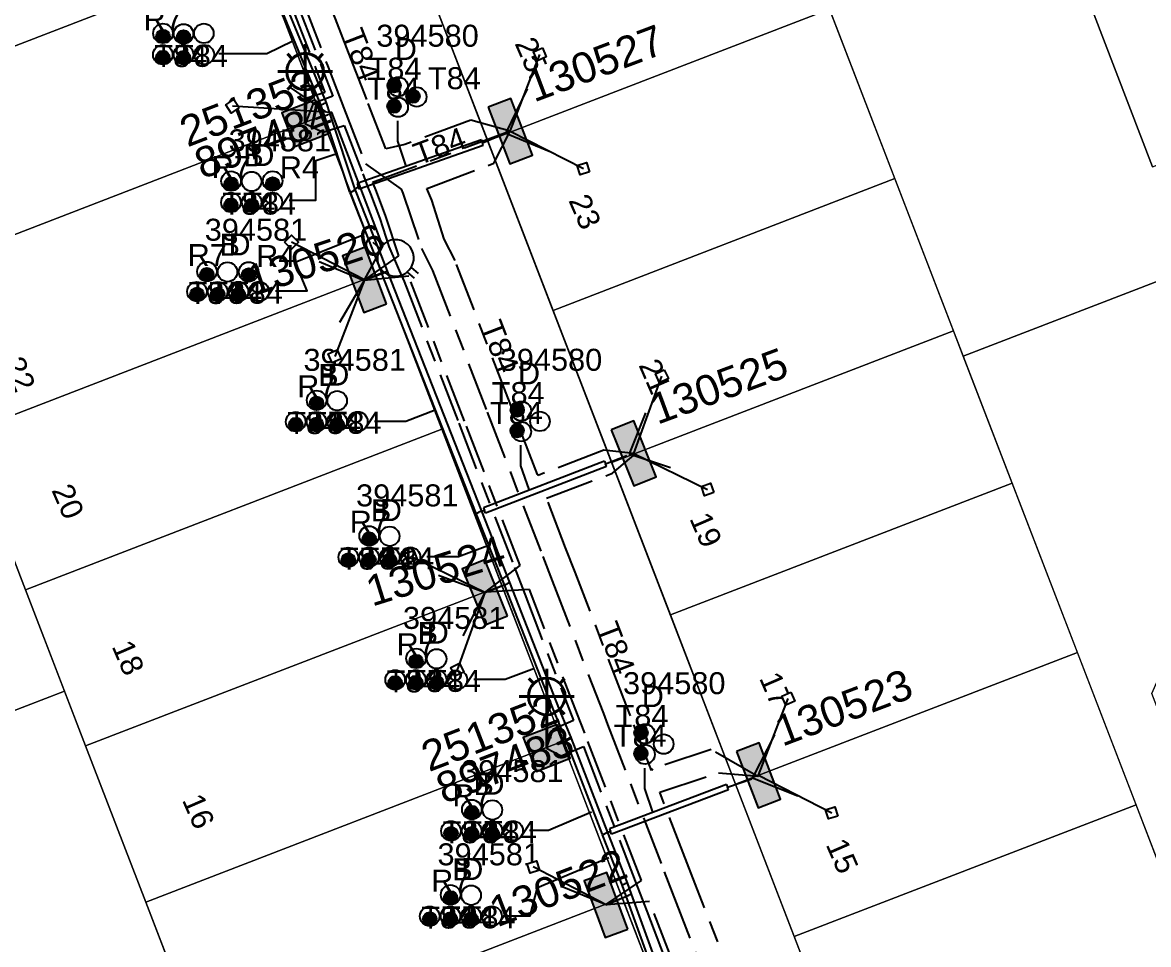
# Model space of a CAD drawing. Header units: metres. Extents: x 308616 to 310825, y 6264327 to 6267194.
# Drawn here: x 309667.2 to 309759.3, y 6266716.9 to 6266792.4 of the extents above; entities that cross this region are included whole.
import ezdxf
from ezdxf.enums import TextEntityAlignment as Align

# ---------------------------------------------------------------- set-up
doc = ezdxf.new("R2010")
doc.units = ezdxf.units.M
for name, pattern in [('Cable Exist UG', [8.2, 4, -1.2, 1.8, -1.2]), ('HIDDEN', [0.375, 0.25, -0.125]), ('HIDDEN2', [0.1875, 0.125, -0.0625])]:
    doc.linetypes.add(name, pattern=pattern)
doc.layers.get('0').update_dxf_attribs({"color": 6})
for name, color, linetype in [('_User Miscellaneous9', 7, 'Continuous'), ('Duct_SP_EXT', 7, 'Continuous'), ('Equip_LV_EXT', 7, 'Continuous'), ('Equip_SP_SL_EXT', 7, 'Continuous'), ('Mains_LV_EXT', 7, 'Continuous'), ('Mains_SL_EXT', 7, 'Continuous'), ('Services_SP_EXT', 7, 'Continuous'), ('SupportsUG_SP_LV_EXT', 7, 'Continuous'), ('SupportsUG_SP_LV_SL_EXT', 7, 'Continuous'), ('Trench_SP_EXT', 7, 'Continuous')]:
    doc.layers.add(name, color=color, linetype=linetype)
doc.layers.add('Cadastre Land Parcels_SP_EXT', color=7, linetype='Continuous', lineweight=5)
doc.layers.add('Cadastre Other Property_SP_EXT', color=7, linetype='HIDDEN', lineweight=5)
doc.styles.add('COLUMN_LABEL', font='arial.ttf')
doc.styles.add('iecARIAL', font='arial.ttf', dxfattribs={"height": 2})
doc.styles.add('POLE_LABEL', font='arial.ttf')
doc.styles.get("Standard").update_dxf_attribs({"font": 'arial.ttf'})

# ---------------------------------------------------------------- blocks, each defined once
blk = doc.blocks.new('COLUMN_EXT')
blk.add_hatch(color=256).paths.add_polyline_path([(-1.485, 1.485), (-1.485, -1.485), (1.485, -1.485), (1.485, 1.485)])
blk.add_lwpolyline([(-1.485, -1.485), (1.485, -1.485), (1.485, 1.485), (-1.485, 1.485)], close=True)
for tag, height, style, flags, p in [('ASSET_NUM', 2.5, 'COLUMN_LABEL', 8, (2, 2)), ('STRUCTURE_PLANT_NUMBER', 0.2, 'POLE_LABEL', 9, (1.813, 0.031)), ('STREET_CODE', 0.2, 'COLUMN_LABEL', 9, (1.813, -0.2))]:
    blk.add_attdef(tag, text='', height=height, dxfattribs=dict(style=style, flags=flags)).set_placement(p, align=Align.MIDDLE_LEFT)
at = {"flags": 9}
for tag, p in [('OWNED_BY', (1.813, -0.6)), ('STATE', (1.813, -0.8)), ('COLUMN_TYPE', (1.813, -0.4)), ('USAGE', (1.813, -1)), ('STREETNAME', (1.813, -1.6)), ('SUBURB', (1.813, -1.8)), ('LEGEND', (1.813, -1.2)), ('LOCATION', (1.813, -1.4)), ('NOTES', (1.813, -2))]:
    blk.add_attdef(tag, text='', height=0.2, dxfattribs=at).set_placement(p, align=Align.MIDDLE_LEFT)
at = {"flags": 1}
blk.add_attdef('Z', (1.813, -2.351), '', height=0.2, dxfattribs=at)
blk = doc.blocks.new('PILLAR_EXT')
blk.add_hatch(color=256).paths.add_polyline_path([(-2.475, 0.99), (-2.475, -0.99), (2.475, -0.99), (2.475, 0.99)])
blk.add_lwpolyline([(-2.475, -0.99), (2.475, -0.99), (2.475, 0.99), (-2.475, 0.99)], close=True)
at = {"style": 'iecARIAL', "flags": 8}
blk.add_attdef('ASSET_NUM', (1.5, 3.5), '', height=2.5, dxfattribs=at)
for tag, p, flags in [('OWNED_BY', (0, -0.2), 9), ('STATE', (0, -0.4), 9), ('SUPPORT_TYPE', (0, -0.6), 9), ('USAGE', (0, -0.8), 9), ('LEGEND', (0, -1), 9), ('STREETNAME', (0, -1.8), 9), ('SUBURB', (0, -2), 1), ('LOCATION', (0, -1.2), 9), ('NOTES', (0, -1.4), 9), ('PARENT', (0, -1.6), 9)]:
    blk.add_attdef(tag, p, '', height=0.2, dxfattribs=dict(flags=flags))
blk = doc.blocks.new('DUCT_EXT')
blk.add_circle((0, 0.8), 0.8)
at = {"flags": 1}
blk.add_attdef('Z', (0, 0), '', height=0.2, dxfattribs=at)
at = {"flags": 9}
for tag, p in [('DUCT_CODE', (0, 0)), ('XSECT_TYPE', (0, -0.2)), ('STATE', (0, -0.6)), ('FB_REFERENCE', (0, -0.4)), ('NOTES', (0, -0.8))]:
    blk.add_attdef(tag, text='', height=0.2, dxfattribs=at).set_placement(p, align=Align.MIDDLE_LEFT)
blk = doc.blocks.new('SL_LANTERN_EXT')
at = {"lineweight": 40}
for p, q in [((0, 1.968), (0, 6.468)), ((-1.459, 5.676), (-1.061, 5.278)), ((1.458, 5.676), (1.06, 5.278)), ((-2.25, 4.218), (2.25, 4.218)), ((-1.459, 2.759), (-1.061, 3.157)), ((1.458, 2.759), (1.06, 3.157)), ((0, 0), (0, 2.721))]:
    blk.add_line(p, q, dxfattribs=at)
blk.add_circle((0, 4.218), 1.5, dxfattribs=at)
at = {"style": 'iecARIAL', "flags": 8}
blk.add_attdef('ASSET_NUM', (1.5, 1.5), '', height=2.5, dxfattribs=at)
for tag, p, height, flags in [('CONSTRUCTED_VOLTAGE', (0.981, -0.653), 0.2, 9), ('CONTROL_TYPE', (0.981, -0.853), 0.2, 9), ('LANTERN_PURPOSE', (0.981, -1.053), 0.2, 9), ('LNUMBER', (2.181, -3.253), 2.5, 8), ('OPERATING_VOLTAGE', (0.981, -1.653), 0.2, 9), ('ORIENTATION', (0.981, -1.853), 0.2, 9), ('LANTERN_TYPE', (0.981, -1.253), 0.2, 9), ('NO_PHASES', (0.981, -1.453), 0.2, 9), ('OWNED_BY', (0.981, -2.053), 0.2, 9), ('STATE', (0.981, -2.253), 0.2, 9), ('CEXIST', (0.981, -2.653), 0.2, 9), ('CNEW', (0.981, -2.853), 0.2, 9), ('USAGE', (0.981, -2.453), 0.2, 9), ('CNUMBER', (0.981, -3.053), 0.2, 9), ('CREMOVE', (0.981, -3.253), 0.2, 9), ('CREPLACE', (0.981, -3.453), 0.2, 9), ('LKINGHEIGHT', (0.981, -3.653), 0.2, 9), ('LBRACKET', (0.981, -3.853), 0.2, 9), ('LBRACKETVOCAB', (0.981, -4.053), 0.2, 9), ('LCATEGORY', (0.981, -4.253), 0.2, 9), ('LCHARGE1', (0.981, -4.453), 0.2, 9), ('LCHARGE1PERCENT', (0.981, -4.653), 0.2, 9), ('LCHARGE2', (0.981, -4.853), 0.2, 9), ('LCHARGE2PERCENT', (0.981, -5.053), 0.2, 9), ('LCHARGE3', (0.981, -5.253), 0.2, 9), ('LCHARGE3PERCENT', (0.981, -5.453), 0.2, 9), ('LEXIST', (0.981, -5.653), 0.2, 9), ('LLAMP', (0.981, -5.853), 0.2, 9), ('LLAMPVOCAB', (0.981, -6.053), 0.2, 9), ('LMAST', (0.981, -6.253), 0.2, 9), ('LMASTVOCAB', (0.981, -6.453), 0.2, 9), ('LNEW', (0.981, -6.653), 0.2, 9), ('LANTNUMBER', (0.981, -6.853), 0.2, 9), ('LOUTREACH', (0.981, -7.253), 0.2, 9), ('LOUTREACHVOCAB', (0.981, -7.453), 0.2, 9), ('LRATECODE', (0.981, -7.653), 0.2, 9), ('LREMOVE', (0.981, -7.853), 0.2, 9), ('LREPLACE', (0.981, -8.053), 0.2, 9), ('LTYPE', (0.981, -8.253), 0.2, 9), ('LTYPEVOCAB', (0.981, -8.453), 0.2, 9), ('STREETNAME', (0.981, -9.253), 0.2, 9), ('LEGEND', (0.981, -8.653), 0.2, 9), ('LOCATION', (0.981, -8.853), 0.2, 9), ('NOTES', (0.981, -9.053), 0.2, 9), ('SUBURB', (0.981, -9.453), 0.2, 1)]:
    blk.add_attdef(tag, p, '', height=height, dxfattribs=dict(flags=flags))
blk = doc.blocks.new('CCP_EXT')
at = {"flags": 9}
for tag, p in [('STATE', (0, -1.8)), ('USAGE', (0, -1.2)), ('LEGEND', (0, -1.4)), ('LIFE_SUPPORT', (0, -1.6)), ('NOTES', (0, -2))]:
    blk.add_attdef(tag, text='', height=0.2, dxfattribs=at).set_placement(p, align=Align.MIDDLE_LEFT)
blk.add_wipeout([(0, 0.566), (0.566, 0), (0, -0.566), (-0.566, 0)])
blk.add_lwpolyline([(-0.566, 0), (0, 0.566), (0.566, 0), (0, -0.566), (-0.566, 0)])
at = {"flags": 1}
blk.add_attdef('Z', (0, 0), '', height=0.2, dxfattribs=at)
at = {"flags": 9}
for tag, p in [('CCP_TYPE', (0, 0)), ('OPERATING_VOLTAGE', (0, -0.6)), ('ORIENTATION', (0, -0.8)), ('OWNED_BY', (0, -1)), ('CONSTRUCTED_VOLTAGE', (0, -0.2)), ('NO_PHASES', (0, -0.4))]:
    blk.add_attdef(tag, text='', height=0.2, dxfattribs=at).set_placement(p, align=Align.MIDDLE_LEFT)
blk = doc.blocks.new('LV_UG_LINKS_OPEN_EXT')
for p, q in [((-0.249, 1.473), (-0.249, 2.22)), ((0.249, 1.473), (0.249, 2.22)), ((-0.249, -1.473), (-0.249, -2.22)), ((0.249, -1.473), (0.249, -2.22))]:
    blk.add_line(p, q)
at = {"flags": 9}
for tag, p in [('ACTUAL_STATUS', (0, 0)), ('OPERATING_VOLTAGE', (0, -0.6)), ('ORIENTATION', (0, -0.8)), ('STATE', (0, -1)), ('CONSTRUCTED_VOLTAGE', (0, -0.2)), ('NO_PHASES', (0, -0.4)), ('SWITCH_TYPE', (0, -1.2)), ('USAGE', (0, -1.4)), ('NOTES', (0, -1.6))]:
    blk.add_attdef(tag, text='', height=0.2, dxfattribs=at).set_placement(p, align=Align.MIDDLE_LEFT)
at = {"flags": 1}
blk.add_attdef('Z', (0, 0), '', height=0.2, dxfattribs=at)
blk.add_wipeout([(-0.249, 1.473), (-0.432, 1.43), (-0.608, 1.365), (-0.774, 1.278), (-0.928, 1.171), (-1.067, 1.045), (-1.19, 0.903), (-1.294, 0.747), (-1.377, 0.579), (-1.439, 0.402), (-1.478, 0.218), (-1.494, 0.031), (-1.486, -0.156), (-1.455, -0.341), (-1.4, -0.521), (-1.324, -0.692), (-1.227, -0.853), (-1.11, -1), (-0.976, -1.131), (-0.827, -1.244), (-0.664, -1.338), (-0.491, -1.411), (-0.311, -1.461), (-0.125, -1.489), (0.062, -1.493), (0.249, -1.473), (0.432, -1.43), (0.608, -1.365), (0.774, -1.278), (0.928, -1.171), (1.067, -1.045), (1.19, -0.903), (1.294, -0.747), (1.377, -0.579), (1.439, -0.402), (1.478, -0.218), (1.494, -0.031), (1.486, 0.156), (1.455, 0.341), (1.4, 0.521), (1.324, 0.692), (1.227, 0.853), (1.11, 1), (0.976, 1.131), (0.827, 1.244), (0.664, 1.338), (0.491, 1.411), (0.311, 1.461), (0.125, 1.489), (-0.062, 1.493)])
blk.add_lwpolyline([(0, -1.494, 1), (0, 1.494, 1)], format="xyb", close=True)
blk = doc.blocks.new('CABLE_LARGE_EXT')
h = blk.add_hatch(color=256)
edge = h.paths.add_edge_path()
edge.add_arc((0, 0.55), 0.55, 0, 360)
blk.add_circle((0, 0.55), 0.55)
at = {"flags": 1}
blk.add_attdef('Z', (0, 0), '', height=0.2, dxfattribs=at)
at = {"flags": 9}
for tag, p in [('COND_CODE', (0, 0)), ('XSECT_SIZE', (0, -0.6)), ('STATE', (0, -0.4)), ('FB_REFERENCE', (0, -0.2)), ('NOTES', (0, -0.8))]:
    blk.add_attdef(tag, text='', height=0.2, dxfattribs=at).set_placement(p, align=Align.MIDDLE_LEFT)

msp = doc.modelspace()

# ---------------------------------------------------------------- linework, layer by layer
at = {"layer": '_User Miscellaneous9'}
for p, q in [((309691.592, 6266785.671), (309688.437, 6266793.275)), ((309692.042, 6266785.839), (309688.878, 6266793.465)), ((309691.592, 6266785.671), (309691.817, 6266785.755)), ((309691.896, 6266784.757), (309691.592, 6266785.671)), ((309692.042, 6266785.839), (309691.817, 6266785.755)), ((309692.352, 6266784.908), (309692.042, 6266785.839)), ((309691.896, 6266784.757), (309692.124, 6266784.833)), ((309691.896, 6266784.757), (309692.124, 6266784.833)), ((309693.972, 6266778.51), (309691.896, 6266784.757)), ((309692.352, 6266784.908), (309692.124, 6266784.833)), ((309692.352, 6266784.908), (309692.124, 6266784.833)), ((309694.427, 6266778.662), (309692.352, 6266784.908)), ((309704.73, 6266782.791), (309694.568, 6266779.215)), ((309704.889, 6266782.338), (309694.727, 6266778.762)), ((309704.73, 6266782.791), (309704.81, 6266782.565)), ((309704.889, 6266782.338), (309704.81, 6266782.565)), ((309693.972, 6266778.51), (309694.2, 6266778.586)), ((309693.976, 6266778.498), (309694.2, 6266778.586)), ((309694.423, 6266778.674), (309694.2, 6266778.586)), ((309694.427, 6266778.662), (309694.2, 6266778.586)), ((309694.568, 6266779.215), (309694.648, 6266778.989)), ((309694.727, 6266778.762), (309694.648, 6266778.989)), ((309714.802, 6266756.499), (309704.903, 6266752.692)), ((309714.802, 6266756.499), (309714.888, 6266756.275)), ((309714.975, 6266756.051), (309705.076, 6266752.244)), ((309714.975, 6266756.051), (309714.888, 6266756.275)), ((309704.903, 6266752.692), (309704.989, 6266752.468)), ((309704.311, 6266752.226), (309704.535, 6266752.313)), ((309704.311, 6266752.226), (309704.535, 6266752.313)), ((309706.611, 6266746.381), (309704.311, 6266752.226)), ((309704.758, 6266752.401), (309704.535, 6266752.313)), ((309704.758, 6266752.401), (309704.535, 6266752.313)), ((309707.057, 6266746.557), (309704.758, 6266752.401)), ((309705.076, 6266752.244), (309704.989, 6266752.468)), ((309706.611, 6266746.381), (309706.834, 6266746.469)), ((309706.611, 6266746.381), (309706.834, 6266746.469)), ((309710.691, 6266736.008), (309706.611, 6266746.381)), ((309707.057, 6266746.557), (309706.834, 6266746.469)), ((309707.057, 6266746.557), (309706.834, 6266746.469)), ((309711.137, 6266736.187), (309707.057, 6266746.557)), ((309710.691, 6266736.008), (309710.914, 6266736.097)), ((309711.137, 6266736.187), (309710.914, 6266736.097)), ((309712.082, 6266733.888), (309711.137, 6266736.187)), ((309711.638, 6266733.705), (309710.691, 6266736.008)), ((309711.636, 6266733.711), (309711.86, 6266733.797)), ((309711.664, 6266733.638), (309711.636, 6266733.711)), ((309711.638, 6266733.705), (309711.86, 6266733.797)), ((309711.664, 6266733.638), (309711.888, 6266733.725)), ((309714.634, 6266725.931), (309711.664, 6266733.638)), ((309712.082, 6266733.888), (309711.86, 6266733.797)), ((309712.084, 6266733.883), (309711.86, 6266733.797)), ((309712.112, 6266733.811), (309711.888, 6266733.725)), ((309712.112, 6266733.811), (309712.084, 6266733.883)), ((309715.082, 6266726.104), (309712.112, 6266733.811)), ((309724.796, 6266730.048), (309715.215, 6266726.417)), ((309724.796, 6266730.048), (309724.881, 6266729.823)), ((309724.966, 6266729.599), (309724.881, 6266729.823)), ((309724.966, 6266729.599), (309715.385, 6266725.968)), ((309714.634, 6266725.931), (309714.858, 6266726.017)), ((309714.635, 6266725.929), (309714.858, 6266726.017)), ((309715.081, 6266726.105), (309714.858, 6266726.017)), ((309715.082, 6266726.104), (309714.858, 6266726.017)), ((309716.699, 6266721.997), (309715.081, 6266726.105)), ((309715.215, 6266726.417), (309715.3, 6266726.193)), ((309715.385, 6266725.968), (309715.3, 6266726.193)), ((309716.249, 6266721.827), (309714.635, 6266725.929)), ((309716.249, 6266721.827), (309716.474, 6266721.912)), ((309716.582, 6266720.906), (309716.249, 6266721.827)), ((309716.699, 6266721.997), (309716.474, 6266721.912)), ((309717.034, 6266721.069), (309716.699, 6266721.997)), ((309716.582, 6266720.906), (309716.808, 6266720.987)), ((309717.034, 6266721.069), (309716.808, 6266720.987))]:
    msp.add_line(p, q, dxfattribs=at)
for points in [[(309683.248, 6266789.862), (309683.745, 6266789.862), (309684.303, 6266789.862), (309687.162, 6266789.862), (309689.299, 6266790.906)], [(309697.86, 6266784.353), (309697.86, 6266782.679), (309698.519, 6266780.735)], [(309688.997, 6266777.862), (309691.175, 6266777.862), (309691.183, 6266781.103), (309692.732, 6266781.625)], [(309687.887, 6266770.429), (309690.458, 6266770.429), (309689.491, 6266772.795), (309695.12, 6266775.059)], [(309695.97, 6266759.782), (309698.542, 6266759.782), (309700.942, 6266760.69)], [(309695.97, 6266759.782), (309698.542, 6266759.782), (309700.942, 6266760.69)], [(309707.945, 6266757.799), (309707.945, 6266756.125), (309708.604, 6266754.182)], [(309700.276, 6266748.687), (309702.847, 6266748.687), (309705.247, 6266749.596)], [(309704.112, 6266738.659), (309706.684, 6266738.659), (309709.084, 6266739.568)], [(309718.077, 6266731.384), (309718.077, 6266729.71), (309718.735, 6266727.766)], [(309708.68, 6266726.29), (309710.227, 6266726.29), (309713.744, 6266727.796)], [(309706.845, 6266719.289), (309708.722, 6266719.289), (309709.328, 6266721.605), (309715.157, 6266724.053)]]:
    msp.add_lwpolyline(points, dxfattribs=at)
at = {"layer": '_User Miscellaneous9', "linetype": 'Cable Exist UG'}
msp.add_lwpolyline([(309692.103, 6266681.862), (309697.85, 6266680.621), (309697.85, 6266680.621), (309721.444, 6266689.686), (309725.18, 6266698.101), (309725.335, 6266698.473), (309725.335, 6266698.473), (309726.219, 6266700.429), (309718.497, 6266720.468), (309714.94, 6266720.176)], dxfattribs=at)
at = {"layer": 'Cadastre Land Parcels_SP_EXT', "linetype": 'Continuous'}
for points in [[(309719.624, 6266828.843), (309744.181, 6266765.098), (309762.88, 6266772.3)], [(309739.951, 6266692.68), (309696.73, 6266804.846)], [(309653.663, 6266785.53), (309685.902, 6266797.957)], [(309759.686, 6266780.591), (309754.761, 6266793.374)], [(309688.574, 6266792.627), (309724.07, 6266700.518)], [(309651.901, 6266730.483), (309670.601, 6266737.687), (309667.405, 6266745.981), (309662.478, 6266758.764)]]:
    msp.add_lwpolyline(points, dxfattribs=at)
for points in [[(309793.74, 6266793.704), (309788.817, 6266806.486), (309754.761, 6266793.374), (309759.686, 6266780.591), (309793.74, 6266793.704)], [(309733.243, 6266793.493), (309728.443, 6266805.951), (309700.459, 6266795.168), (309705.26, 6266782.711), (309733.243, 6266793.493)], [(309691.618, 6266784.727), (309688.574, 6266792.627), (309688.395, 6266793.081), (309688.209, 6266793.533), (309688.016, 6266793.982), (309687.816, 6266794.427), (309687.608, 6266794.869), (309687.393, 6266795.307), (309687.173, 6266795.743), (309686.945, 6266796.175), (309686.709, 6266796.602), (309686.468, 6266797.026), (309686.218, 6266797.447), (309685.962, 6266797.862), (309685.902, 6266797.957), (309653.663, 6266785.53), (309657.963, 6266771.755), (309691.618, 6266784.727)], [(309738.586, 6266779.622), (309733.243, 6266793.493), (309705.26, 6266782.711), (309710.605, 6266768.839), (309738.586, 6266779.622)], [(309696.561, 6266771.901), (309691.618, 6266784.727), (309657.963, 6266771.755), (309660.055, 6266765.051), (309662.478, 6266758.764), (309696.561, 6266771.901)], [(309743.386, 6266767.163), (309738.586, 6266779.622), (309710.605, 6266768.839), (309715.405, 6266756.381), (309743.386, 6266767.163)], [(309771.164, 6266710.086), (309769.234, 6266712.567), (309759.631, 6266737.48), (309760.779, 6266740.068), (309773.421, 6266744.94), (309769.535, 6266755.025), (309764.611, 6266767.807), (309762.88, 6266772.3), (309744.181, 6266765.098), (309766.121, 6266708.147), (309771.164, 6266710.086)], [(309701.488, 6266759.116), (309696.561, 6266771.901), (309662.478, 6266758.764), (309667.405, 6266745.981), (309701.488, 6266759.116)], [(309748.185, 6266754.706), (309744.181, 6266765.098), (309743.386, 6266767.163), (309715.405, 6266756.381), (309720.205, 6266743.924), (309748.185, 6266754.706)], [(309706.414, 6266746.333), (309701.488, 6266759.116), (309667.405, 6266745.981), (309672.331, 6266733.198), (309706.414, 6266746.333)], [(309753.53, 6266740.833), (309748.185, 6266754.706), (309720.205, 6266743.924), (309725.55, 6266730.054), (309753.53, 6266740.833)], [(309711.341, 6266733.549), (309706.414, 6266746.333), (309672.331, 6266733.198), (309677.258, 6266720.414), (309711.341, 6266733.549)], [(309758.328, 6266728.375), (309753.53, 6266740.833), (309725.55, 6266730.054), (309730.351, 6266717.596), (309758.328, 6266728.375)], [(309678.891, 6266675.473), (309676.963, 6266677.948), (309667.364, 6266702.867), (309668.511, 6266705.455), (309681.147, 6266710.323), (309677.258, 6266720.414), (309672.331, 6266733.198), (309670.601, 6266737.687), (309651.901, 6266730.483), (309673.843, 6266673.532), (309678.891, 6266675.473)], [(309699.081, 6266714.142), (309716.267, 6266720.765), (309711.341, 6266733.549), (309677.258, 6266720.414), (309682.184, 6266707.631), (309699.081, 6266714.142)], [(309763.128, 6266715.917), (309758.328, 6266728.375), (309730.351, 6266717.596), (309735.151, 6266705.138), (309763.128, 6266715.917)], [(309719.968, 6266691.279), (309724.07, 6266700.518), (309716.267, 6266720.765), (309699.081, 6266714.142), (309709.451, 6266687.232), (309719.968, 6266691.279)]]:
    msp.add_lwpolyline(points, close=True, dxfattribs=at)
at = {"layer": 'Duct_SP_EXT'}
for p, q in [((309716.582, 6266720.906), (309716.808, 6266720.987)), ((309724.02, 6266700.295), (309716.582, 6266720.906)), ((309717.034, 6266721.069), (309716.808, 6266720.987)), ((309724.472, 6266700.458), (309717.034, 6266721.069))]:
    msp.add_line(p, q, dxfattribs=at)
at = {"layer": 'Mains_LV_EXT', "linetype": 'Cable Exist UG'}
msp.add_lwpolyline([(309707.098, 6266783.512), (309703.859, 6266784.411), (309703.859, 6266784.411), (309698.475, 6266782.418), (309696.909, 6266782.052), (309696.909, 6266782.052), (309695.347, 6266786.105), (309694.052, 6266789.466), (309691.976, 6266794.825), (309691.176, 6266796.607), (309690.442, 6266798.041), (309689.78, 6266799.172), (309695.733, 6266804.922), (309697.571, 6266808.113)], dxfattribs=at)
at = {"layer": 'Trench_SP_EXT', "linetype": 'Cable Exist UG'}
for points in [[(309692.049, 6266785.057), (309689.101, 6266787.07)], [(309708.492, 6266786.966), (309706.723, 6266783.339), (309710.292, 6266781.859)], [(309691.15, 6266784.485), (309692.124, 6266784.833)], [(309704.81, 6266782.565), (309706.557, 6266783.278)], [(309694.648, 6266778.989), (309694.2, 6266778.586)], [(309691.461, 6266772.837), (309695.134, 6266771.298), (309693.126, 6266767.842)], [(309695.164, 6266771.342), (309696.818, 6266771.952)], [(309718.173, 6266760.459), (309716.829, 6266757.106), (309720.221, 6266755.982)], [(309714.888, 6266756.275), (309716.647, 6266756.952)], [(309704.989, 6266752.468), (309704.535, 6266752.313)], [(309701.225, 6266747.166), (309705.024, 6266745.759), (309703.182, 6266742.149)], [(309705.024, 6266745.759), (309706.834, 6266746.469)], [(309710.88, 6266733.35), (309711.888, 6266733.725)], [(309728.741, 6266734.094), (309726.937, 6266730.585), (309730.698, 6266729.077)], [(309724.881, 6266729.823), (309726.863, 6266730.492)], [(309715.3, 6266726.193), (309714.858, 6266726.017)], [(309714.94, 6266720.176), (309711.349, 6266721.653)], [(309714.94, 6266720.176), (309716.808, 6266720.987)]]:
    msp.add_lwpolyline(points, dxfattribs=at)

# ---------------------------------------------------------------- block references
at = {"layer": '_User Miscellaneous9'}
for name, p in [('DUCT_EXT', (309678.664, 6266790.716)), ('CABLE_LARGE_EXT', (309678.664, 6266790.716)), ('DUCT_EXT', (309680.347, 6266790.677)), ('CABLE_LARGE_EXT', (309680.347, 6266790.677)), ('DUCT_EXT', (309682.012, 6266790.713)), ('DUCT_EXT', (309678.651, 6266788.964)), ('DUCT_EXT', (309680.348, 6266788.971)), ('DUCT_EXT', (309682.044, 6266788.975)), ('CABLE_LARGE_EXT', (309678.651, 6266788.992)), ('CABLE_LARGE_EXT', (309680.348, 6266788.971)), ('CABLE_LARGE_EXT', (309697.585, 6266786.686)), ('DUCT_EXT', (309697.917, 6266786.348)), ('DUCT_EXT', (309699.44, 6266785.511)), ('CABLE_LARGE_EXT', (309697.573, 6266785.003)), ('DUCT_EXT', (309697.912, 6266784.669)), ('DUCT_EXT', (309684.24, 6266778.628)), ('CABLE_LARGE_EXT', (309684.24, 6266778.628)), ('DUCT_EXT', (309685.923, 6266778.59)), ('DUCT_EXT', (309687.64, 6266778.632)), ('CABLE_LARGE_EXT', (309687.64, 6266778.632)), ('DUCT_EXT', (309684.227, 6266776.877)), ('CABLE_LARGE_EXT', (309684.227, 6266776.905)), ('DUCT_EXT', (309685.924, 6266776.883)), ('CABLE_LARGE_EXT', (309685.924, 6266776.883)), ('DUCT_EXT', (309687.62, 6266776.887)), ('DUCT_EXT', (309682.261, 6266771.221)), ('CABLE_LARGE_EXT', (309682.26, 6266771.221)), ('DUCT_EXT', (309683.944, 6266771.183)), ('DUCT_EXT', (309685.679, 6266771.19)), ('CABLE_LARGE_EXT', (309685.679, 6266771.19)), ('DUCT_EXT', (309681.447, 6266769.576)), ('DUCT_EXT', (309683.143, 6266769.579)), ('DUCT_EXT', (309684.84, 6266769.586)), ('DUCT_EXT', (309686.536, 6266769.59)), ('CABLE_LARGE_EXT', (309681.449, 6266769.6)), ('CABLE_LARGE_EXT', (309683.143, 6266769.607)), ('CABLE_LARGE_EXT', (309684.84, 6266769.586)), ('DUCT_EXT', (309691.241, 6266760.684)), ('DUCT_EXT', (309692.924, 6266760.645)), ('CABLE_LARGE_EXT', (309691.241, 6266760.684)), ('CABLE_LARGE_EXT', (309707.67, 6266760.132)), ('DUCT_EXT', (309708.002, 6266759.795)), ('DUCT_EXT', (309689.531, 6266758.929)), ('CABLE_LARGE_EXT', (309689.533, 6266758.953)), ('DUCT_EXT', (309691.227, 6266758.932)), ('CABLE_LARGE_EXT', (309691.227, 6266758.96)), ('DUCT_EXT', (309692.924, 6266758.938)), ('DUCT_EXT', (309694.62, 6266758.942)), ('DUCT_EXT', (309709.525, 6266758.957)), ('CABLE_LARGE_EXT', (309692.924, 6266758.938)), ('CABLE_LARGE_EXT', (309707.658, 6266758.449)), ('DUCT_EXT', (309707.997, 6266758.115)), ('DUCT_EXT', (309695.546, 6266749.589)), ('DUCT_EXT', (309697.229, 6266749.55)), ('CABLE_LARGE_EXT', (309695.546, 6266749.589)), ('DUCT_EXT', (309693.837, 6266747.834)), ('DUCT_EXT', (309695.533, 6266747.837)), ('DUCT_EXT', (309697.23, 6266747.844)), ('DUCT_EXT', (309698.926, 6266747.848)), ('CABLE_LARGE_EXT', (309693.838, 6266747.858)), ('CABLE_LARGE_EXT', (309695.533, 6266747.865)), ('DUCT_EXT', (309699.383, 6266739.561)), ('DUCT_EXT', (309701.066, 6266739.522)), ('CABLE_LARGE_EXT', (309699.383, 6266739.561)), ('DUCT_EXT', (309697.673, 6266737.806)), ('CABLE_LARGE_EXT', (309697.673, 6266737.806)), ('DUCT_EXT', (309699.369, 6266737.809)), ('CABLE_LARGE_EXT', (309699.369, 6266737.837)), ('DUCT_EXT', (309701.066, 6266737.816)), ('DUCT_EXT', (309702.762, 6266737.82)), ('CABLE_LARGE_EXT', (309717.801, 6266733.717)), ('DUCT_EXT', (309718.133, 6266733.379)), ('DUCT_EXT', (309719.656, 6266732.542)), ('CABLE_LARGE_EXT', (309717.789, 6266732.034)), ('DUCT_EXT', (309718.128, 6266731.7)), ('DUCT_EXT', (309703.95, 6266727.192)), ('DUCT_EXT', (309705.633, 6266727.154)), ('CABLE_LARGE_EXT', (309703.95, 6266727.192)), ('DUCT_EXT', (309702.241, 6266725.438)), ('DUCT_EXT', (309703.937, 6266725.441)), ('DUCT_EXT', (309705.633, 6266725.447)), ('DUCT_EXT', (309707.329, 6266725.451)), ('CABLE_LARGE_EXT', (309702.242, 6266725.462)), ('CABLE_LARGE_EXT', (309703.937, 6266725.468)), ('CABLE_LARGE_EXT', (309705.633, 6266725.447)), ('DUCT_EXT', (309702.212, 6266720.21)), ('DUCT_EXT', (309703.895, 6266720.172)), ('CABLE_LARGE_EXT', (309702.212, 6266720.21)), ('DUCT_EXT', (309700.503, 6266718.456)), ('CABLE_LARGE_EXT', (309700.505, 6266718.48)), ('DUCT_EXT', (309702.199, 6266718.459)), ('CABLE_LARGE_EXT', (309702.199, 6266718.487)), ('DUCT_EXT', (309703.896, 6266718.465)), ('CABLE_LARGE_EXT', (309703.896, 6266718.465)), ('DUCT_EXT', (309705.592, 6266718.469))]:
    msp.add_blockref(name, p, dxfattribs=at)
at = {"layer": '_User Miscellaneous9', "rotation": 269.8415423777964}
msp.add_blockref('CABLE_LARGE_EXT', (309698.581, 6266786.371), dxfattribs=at)
at = {"layer": 'Equip_SP_SL_EXT'}
ref = msp.add_blockref('SL_LANTERN_EXT', (309690.305, 6266784.162), dxfattribs=at)
ref.add_attrib('ASSET_NUM', '251353', dxfattribs={"layer": '0', "height": 2.5, "rotation": 21.07425, "style": 'iecARIAL'}).set_placement((309691.805, 6266785.662), align=Align.BOTTOM_RIGHT)
ref = msp.add_blockref('SL_LANTERN_EXT', (309710.083, 6266733.029), dxfattribs=at)
ref.add_attrib('ASSET_NUM', '251352', dxfattribs={"layer": '0', "height": 2.5, "rotation": 21.07417, "style": 'iecARIAL'}).set_placement((309711.583, 6266734.529), align=Align.BOTTOM_RIGHT)
at = {"layer": 'SupportsUG_SP_LV_EXT'}
ref = msp.add_blockref('PILLAR_EXT', (309707.098, 6266783.512), dxfattribs=dict(at, rotation=290.8939928852967))
ref.add_attrib('ASSET_NUM', '130527', dxfattribs={"layer": '0', "height": 2.5, "rotation": 20.67102, "style": 'iecARIAL'}).set_placement((309708.598, 6266787.012), align=Align.MIDDLE_LEFT)
ref = msp.add_blockref('PILLAR_EXT', (309695.164, 6266771.342), dxfattribs=dict(at, rotation=110.7196690183455))
ref.add_attrib('ASSET_NUM', '130526', dxfattribs={"layer": '0', "height": 2.5, "rotation": 18.43495, "style": 'iecARIAL'}).set_placement((309696.664, 6266774.842), align=Align.MIDDLE_RIGHT)
ref = msp.add_blockref('PILLAR_EXT', (309717.207, 6266757.137), dxfattribs=dict(at, rotation=291.9260032945296))
ref.add_attrib('ASSET_NUM', '130525', dxfattribs={"layer": '0', "height": 2.5, "rotation": 20.30022, "style": 'iecARIAL'}).set_placement((309718.707, 6266760.637), align=Align.MIDDLE_LEFT)
ref = msp.add_blockref('PILLAR_EXT', (309705.024, 6266745.759), dxfattribs=dict(at, rotation=112.2296212877432))
ref.add_attrib('ASSET_NUM', '130524', dxfattribs={"layer": '0', "height": 2.5, "rotation": 17.39654, "style": 'iecARIAL'}).set_placement((309706.524, 6266749.259), align=Align.MIDDLE_RIGHT)
ref = msp.add_blockref('PILLAR_EXT', (309727.428, 6266730.787), dxfattribs=dict(at, rotation=290.844030094411))
ref.add_attrib('ASSET_NUM', '130523', dxfattribs={"layer": '0', "height": 2.5, "rotation": 20.6961, "style": 'iecARIAL'}).set_placement((309728.928, 6266734.287), align=Align.MIDDLE_LEFT)
ref = msp.add_blockref('PILLAR_EXT', (309714.94, 6266720.176), dxfattribs=dict(at, rotation=110.4200156964124))
ref.add_attrib('ASSET_NUM', '130522', dxfattribs={"layer": '0', "height": 2.5, "rotation": 21.04193, "style": 'iecARIAL'}).set_placement((309716.44, 6266723.676), align=Align.MIDDLE_RIGHT)
at = {"layer": 'SupportsUG_SP_LV_SL_EXT'}
ref = msp.add_blockref('COLUMN_EXT', (309690.305, 6266784.162), dxfattribs=dict(at, rotation=201.0742510825125))
ref.add_attrib('ASSET_NUM', '897484', dxfattribs={"layer": '0', "height": 2.5, "rotation": 21.07425, "style": 'COLUMN_LABEL'}).set_placement((309692.305, 6266784.912), align=Align.MIDDLE_RIGHT)
ref = msp.add_blockref('COLUMN_EXT', (309710.083, 6266733.029), dxfattribs=dict(at, rotation=201.0741733282431))
ref.add_attrib('ASSET_NUM', '897483', dxfattribs={"layer": '0', "height": 2.5, "rotation": 21.07417, "style": 'COLUMN_LABEL'}).set_placement((309712.083, 6266733.779), align=Align.MIDDLE_RIGHT)

# ---------------------------------------------------------------- texts
at = {"layer": '_User Miscellaneous9'}
for s, p in [('R7', (309677.07, 6266791.769)), ('394580', (309696.127, 6266790.421)), ('T84', (309677.957, 6266788.758)), ('T84', (309679.648, 6266788.771)), ('D', (309697.641, 6266789.334)), ('T84', (309695.497, 6266787.724)), ('T84', (309700.355, 6266786.944)), ('T84', (309695.353, 6266786.098)), ('394581', (309684.034, 6266781.855)), ('B', (309685.236, 6266780.625)), ('D', (309685.975, 6266780.648)), ('R7', (309682.646, 6266779.681)), ('R4', (309688.223, 6266779.644)), ('T84', (309683.533, 6266776.67)), ('T84', (309685.224, 6266776.683)), ('394581', (309682.083, 6266774.54)), ('B', (309683.284, 6266773.31)), ('D', (309684.023, 6266773.334)), ('R7', (309680.682, 6266772.463)), ('T84', (309680.755, 6266769.366)), ('T84', (309682.45, 6266769.373)), ('T84', (309684.14, 6266769.386)), ('394581', (309690.166, 6266763.893)), ('394580', (309706.237, 6266763.897)), ('B', (309691.368, 6266762.662)), ('D', (309692.107, 6266762.686)), ('D', (309707.726, 6266762.78)), ('R7', (309689.647, 6266761.736)), ('T84', (309705.582, 6266761.17)), ('T84', (309705.438, 6266759.544)), ('T84', (309688.839, 6266758.718)), ('T84', (309690.534, 6266758.725)), ('T84', (309692.224, 6266758.738)), ('394581', (309694.472, 6266752.798)), ('B', (309695.673, 6266751.568)), ('D', (309696.412, 6266751.591)), ('R7', (309693.952, 6266750.642)), ('T84', (309693.145, 6266747.624)), ('394581', (309698.308, 6266742.77)), ('B', (309699.51, 6266741.54)), ('D', (309700.249, 6266741.563)), ('R7', (309697.789, 6266740.614)), ('T84', (309696.979, 6266737.572)), ('394580', (309716.326, 6266737.427)), ('D', (309717.857, 6266736.365)), ('T84', (309715.713, 6266734.754)), ('T84', (309715.569, 6266733.129)), ('394581', (309703.075, 6266730.228)), ('B', (309704.077, 6266729.171)), ('D', (309704.816, 6266729.195)), ('R7', (309702.356, 6266728.245)), ('T84', (309701.549, 6266725.227)), ('T84', (309703.243, 6266725.234)), ('T84', (309704.933, 6266725.247)), ('394581', (309701.138, 6266723.42)), ('B', (309702.34, 6266722.189)), ('D', (309703.078, 6266722.213)), ('R7', (309700.618, 6266721.263)), ('T84', (309699.811, 6266718.245)), ('T84', (309701.505, 6266718.252)), ('T84', (309703.196, 6266718.265))]:
    msp.add_text(s, height=1.8, dxfattribs=at).set_placement(p)
at = {"layer": 'Cadastre Land Parcels_SP_EXT'}
for s, rotation, p in [('25', 293.46104, (309707.429, 6266790.7)), ('23', 293.4679, (309711.832, 6266777.851)), ('22', 293.46402, (309665.523, 6266764.553)), ('21', 293.45938, (309717.574, 6266764.371)), ('20', 293.46232, (309669.51, 6266754.133)), ('19', 293.4679, (309721.736, 6266751.811)), ('18', 293.46394, (309674.437, 6266741.35)), ('17', 293.46278, (309727.447, 6266738.749)), ('16', 293.4679, (309680.196, 6266728.777)), ('15', 293.57042, (309732.9, 6266725.124))]:
    msp.add_text(s, height=1.8, rotation=rotation, dxfattribs=at).set_placement(p)
at = {"layer": 'Mains_LV_EXT'}
for rotation, p in [(291.1734, (309693.276, 6266791.468)), (20.31831, (309699.589, 6266780.697)), (291.07423, (309704.625, 6266767.589)), (291.0745, (309714.137, 6266742.906))]:
    msp.add_text('T84', height=1.8, rotation=rotation, dxfattribs=at).set_placement(p)

# ---------------------------------------------------------------- next in the draw order: block references
at = {"layer": 'Services_SP_EXT'}
for p, rotation in [((309709.519, 6266789.788), 248.8939929148955), ((309684.357, 6266785.548), 168.6561081973214), ((309713.086, 6266780.446), 152.8939930607016), ((309692.724, 6266765.073), 68.71966889873262), ((309719.514, 6266763.455), 249.9260033651489), ((309723.249, 6266754.179), 153.9260032969885), ((309698.967, 6266748.685), 334.2296209165503), ((309702.751, 6266739.428), 70.22962093995446), ((309729.855, 6266737.061), 248.8440299757496), ((309733.413, 6266727.715), 152.844030417057), ((309708.978, 6266723.292), 332.4200153335958)]:
    msp.add_blockref('CCP_EXT', p, dxfattribs=dict(at, rotation=rotation))
msp.add_blockref('CCP_EXT', (309689.186, 6266774.426), dxfattribs=at)

# ---------------------------------------------------------------- next in the draw order: block references
for p, rotation in [((309709.519, 6266789.788), 248.8939929148955), ((309684.357, 6266785.548), 168.6561081973214), ((309713.086, 6266780.446), 152.8939930607016), ((309692.724, 6266765.073), 68.71966889873262), ((309719.514, 6266763.455), 249.9260033651489), ((309723.249, 6266754.179), 153.9260032969885), ((309698.967, 6266748.685), 334.2296209165503), ((309702.751, 6266739.428), 70.22962093995446), ((309729.855, 6266737.061), 248.8440299757496), ((309733.413, 6266727.715), 152.844030417057), ((309708.978, 6266723.292), 332.4200153335958)]:
    msp.add_blockref('CCP_EXT', p, dxfattribs=dict(at, rotation=rotation))
msp.add_blockref('CCP_EXT', (309689.186, 6266774.426), dxfattribs=at)

# ---------------------------------------------------------------- next in the draw order: linework, layer by layer
at = {"layer": '_User Miscellaneous9', "linetype": 'Cable Exist UG'}
msp.add_lwpolyline([(309710.056, 6266733.019), (309711.256, 6266732.38), (309713.081, 6266733.132), (309713.081, 6266733.132), (309717.319, 6266722.135), (309718.268, 6266719.672), (309718.268, 6266719.672), (309725.677, 6266700.444), (309724.877, 6266698.672), (309724.721, 6266698.299), (309721.372, 6266690.757), (309719.301, 6266692.507)], dxfattribs=at)
at = {"layer": 'Cadastre Other Property_SP_EXT', "linetype": 'HIDDEN2'}
for points in [[(309739.951, 6266692.68), (309697.979, 6266801.605), (309697.979, 6266801.605, -0.091041), (309694.826, 6266813.422), (309694.826, 6266813.422), (309694.61, 6266821.887), (309697.372, 6266825.895), (309715.44, 6266832.336), (309719.616, 6266828.863), (309715.029, 6266840.77), (309633.393, 6266811.57)], [(309662.884, 6266809.34), (309667.917, 6266811.151), (309667.917, 6266811.151, -0.237016), (309688.395, 6266793.081), (309688.395, 6266793.081), (309724.07, 6266700.518)]]:
    msp.add_lwpolyline(points, format="xyb", dxfattribs=at)
at = {"layer": 'Mains_LV_EXT', "linetype": 'Cable Exist UG'}
for points in [[(309727.354, 6266730.695), (309723.544, 6266732.894), (309723.544, 6266732.894), (309718.731, 6266731.309), (309718.654, 6266731.185), (309718.654, 6266731.185), (309716.927, 6266735.666), (309716.582, 6266736.562), (309712.397, 6266747.421), (309711.631, 6266749.41), (309710.071, 6266753.458), (309715.465, 6266755.512), (309717.377, 6266757.134)], [(309714.981, 6266720.24), (309717.841, 6266722.171), (309717.841, 6266722.171), (309713.194, 6266734.228), (309712.849, 6266735.124), (309712.849, 6266735.124), (309708.665, 6266745.982), (309705.092, 6266745.782)], [(309737.014, 6266706.149), (309733.447, 6266706.326), (309733.447, 6266706.326), (309728.964, 6266704.7), (309728.936, 6266704.661), (309728.936, 6266704.661), (309722.23, 6266721.906), (309721.573, 6266723.61), (309719.34, 6266729.404), (309724.154, 6266730.989), (309727.422, 6266730.721)]]:
    msp.add_lwpolyline(points, dxfattribs=at)
at = {"layer": 'Mains_SL_EXT', "linetype": 'Cable Exist UG'}
for points in [[(309689.134, 6266829.259), (309687.093, 6266828.616), (309687.093, 6266828.616), (309683.866, 6266811.563), (309681.982, 6266804.925), (309681.982, 6266804.925), (309683.632, 6266803.298), (309685.426, 6266801.175), (309686.251, 6266799.996), (309688.243, 6266796.851), (309688.243, 6266796.851), (309688.922, 6266795.525), (309689.668, 6266793.861), (309691.72, 6266788.565), (309692.564, 6266786.375), (309690.971, 6266785.777), (309690.328, 6266784.171)], [(309664.032, 6266811.287), (309667.9, 6266812.666), (309671.622, 6266811.458), (309674.267, 6266810.299), (309676.127, 6266809.303), (309678.394, 6266807.862), (309679.391, 6266807.139), (309681.478, 6266805.422), (309681.631, 6266804.568), (309681.631, 6266804.568), (309683.264, 6266802.958), (309685.029, 6266800.87), (309685.835, 6266799.719), (309687.808, 6266796.603), (309688.471, 6266795.309), (309689.207, 6266793.668), (309691.253, 6266788.385), (309691.916, 6266786.666), (309691.858, 6266786.644), (309690.439, 6266786.2), (309690.267, 6266784.148)]]:
    msp.add_lwpolyline(points, dxfattribs=at)
at = {"layer": 'Services_SP_EXT'}
for points in [[(309707.098, 6266783.512), (309709.519, 6266789.788)], [(309707.098, 6266783.512), (309713.086, 6266780.446)], [(309717.207, 6266757.137), (309719.514, 6266763.455)], [(309717.207, 6266757.137), (309723.249, 6266754.179)], [(309705.024, 6266745.759), (309698.967, 6266748.685)], [(309705.024, 6266745.759), (309702.751, 6266739.428)], [(309727.428, 6266730.787), (309729.855, 6266737.061)], [(309727.428, 6266730.787), (309733.413, 6266727.715)], [(309714.94, 6266720.176), (309708.978, 6266723.292)]]:
    msp.add_lwpolyline(points, dxfattribs=at)

# ---------------------------------------------------------------- next in the draw order: block references
at = {"layer": '_User Miscellaneous9'}
for p in [(309697.229, 6266747.844), (309701.066, 6266737.816)]:
    msp.add_blockref('CABLE_LARGE_EXT', p, dxfattribs=at)

# ---------------------------------------------------------------- next in the draw order: texts
for s, p in [('R4', (309686.292, 6266772.386)), ('T84', (309694.839, 6266747.63)), ('T84', (309696.529, 6266747.644)), ('T84', (309698.676, 6266737.602)), ('T84', (309700.366, 6266737.616))]:
    msp.add_text(s, height=1.8, dxfattribs=at).set_placement(p)

# ---------------------------------------------------------------- next in the draw order: block references
at = {"layer": 'Equip_LV_EXT', "rotation": 49.00152420375738}
msp.add_blockref('LV_UG_LINKS_OPEN_EXT', (309697.704, 6266773.131), dxfattribs=at)

# ---------------------------------------------------------------- next in the draw order: linework, layer by layer
at = {"layer": '_User Miscellaneous9'}
for p, q in [((309696.595, 6266771.864), (309693.976, 6266778.498)), ((309697.041, 6266772.04), (309694.423, 6266778.674)), ((309697.041, 6266772.04), (309696.818, 6266771.952)), ((309697.041, 6266772.04), (309696.818, 6266771.952)), ((309704.758, 6266752.401), (309697.041, 6266772.04)), ((309696.594, 6266771.864), (309696.818, 6266771.952)), ((309704.311, 6266752.226), (309696.594, 6266771.864)), ((309696.595, 6266771.864), (309696.818, 6266771.952))]:
    msp.add_line(p, q, dxfattribs=at)
at = {"layer": '_User Miscellaneous9', "linetype": 'Cable Exist UG'}
msp.add_lwpolyline([(309690.13, 6266794.054), (309692.186, 6266788.745), (309693.481, 6266785.386), (309695.239, 6266780.823), (309698.158, 6266778.758), (309698.158, 6266778.758), (309698.288, 6266778.421), (309699.837, 6266773.904), (309700.741, 6266772.107), (309700.741, 6266772.107), (309705.212, 6266760.505), (309709.764, 6266748.691), (309710.531, 6266746.701), (309710.531, 6266746.701), (309714.716, 6266735.843), (309715.061, 6266734.947), (309719.707, 6266722.89), (309720.363, 6266721.187), (309720.363, 6266721.187), (309728.386, 6266700.367)], dxfattribs=at)
at = {"layer": 'Mains_LV_EXT', "linetype": 'Cable Exist UG'}
for points in [[(309707.098, 6266783.512), (309695.825, 6266779.304), (309695.825, 6266779.304), (309696.112, 6266778.558), (309696.891, 6266776.537), (309697.933, 6266773.293), (309695.164, 6266771.342)], [(309717.207, 6266757.137), (309714.769, 6266757.387), (309714.769, 6266757.387), (309709.375, 6266755.333), (309709.322, 6266755.4), (309709.322, 6266755.4), (309707.078, 6266761.224), (309702.572, 6266772.918), (309701.694, 6266774.664), (309700.664, 6266777.869), (309700.273, 6266778.827), (309700.42, 6266778.873), (309700.42, 6266778.873), (309705.743, 6266780.878), (309707.098, 6266783.512)], [(309705.024, 6266745.759), (309707.898, 6266747.972), (309707.898, 6266747.972), (309703.346, 6266759.786), (309698.78, 6266771.634), (309695.134, 6266771.298)]]:
    msp.add_lwpolyline(points, dxfattribs=at)
at = {"layer": 'Mains_SL_EXT', "linetype": 'Cable Exist UG'}
msp.add_lwpolyline([(309690.267, 6266784.148), (309691.775, 6266783.417), (309693.492, 6266783.965), (309693.492, 6266783.965), (309695.012, 6266780.021), (309695.418, 6266778.967), (309695.418, 6266778.967), (309695.645, 6266778.378), (309696.419, 6266776.37), (309697.158, 6266774.071), (309698.407, 6266771.21), (309698.407, 6266771.21), (309702.879, 6266759.606), (309707.432, 6266747.792), (309708.275, 6266745.604), (309708.275, 6266745.604), (309712.261, 6266735.26), (309710.578, 6266734.539), (309710.026, 6266733.007)], dxfattribs=at)
at = {"layer": 'Services_SP_EXT'}
for points in [[(309695.164, 6266771.342), (309696.664, 6266774.099), (309692.486, 6266785.033), (309684.357, 6266785.548)], [(309695.164, 6266771.342), (309689.186, 6266774.426)], [(309695.164, 6266771.342), (309692.724, 6266765.073)]]:
    msp.add_lwpolyline(points, dxfattribs=at)

doc.saveas('drawing.dxf')
